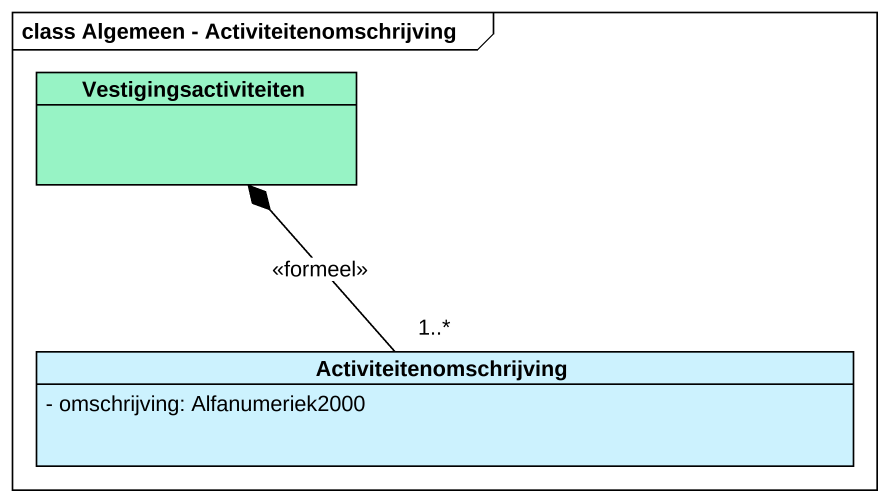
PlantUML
@startuml
mainframe class Algemeen - Activiteitenomschrijving
hide circle
hide empty members
skinparam classAttributeIconSize 0
class Vestigingsactiviteiten #97F3C5
class Activiteitenomschrijving #CCF2FE {
  - omschrijving: Alfanumeriek2000
}
Activiteitenomschrijving "1..*" -up-* Vestigingsactiviteiten : <<formeel>>
@enduml
